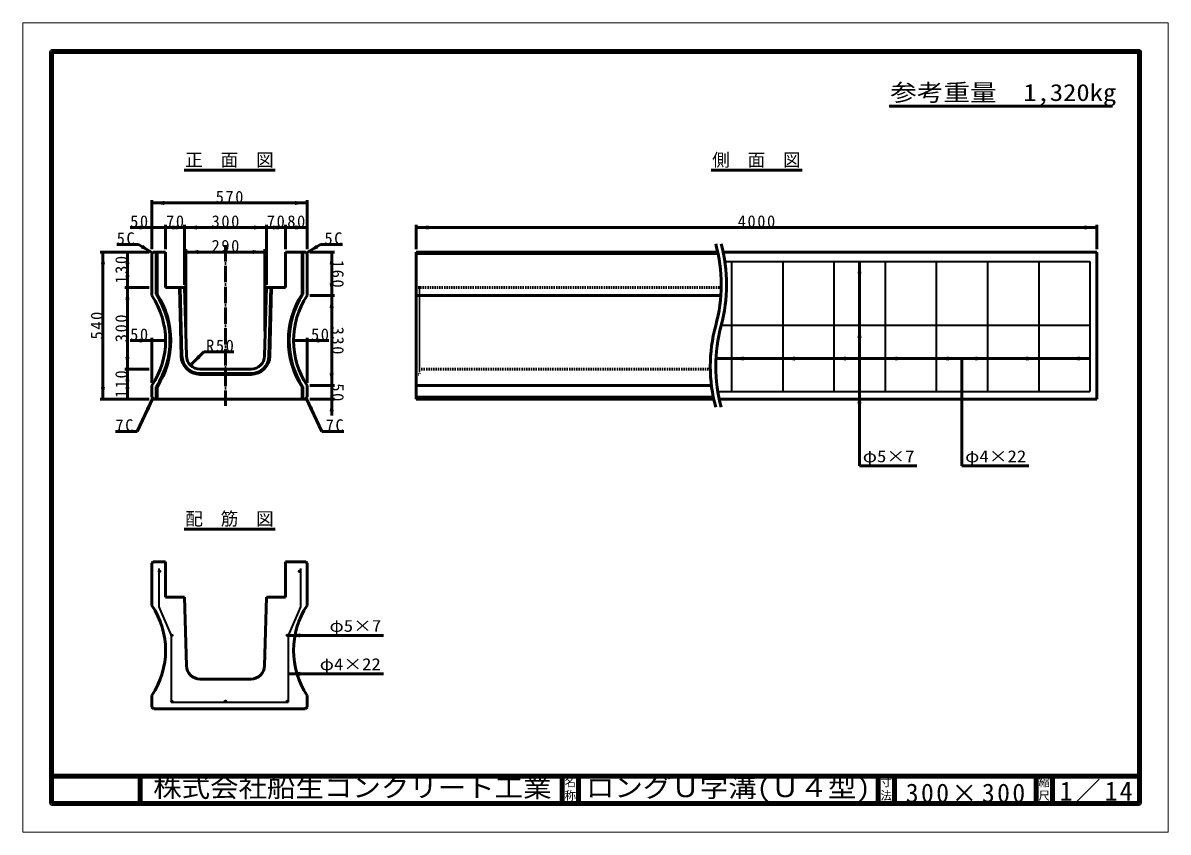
# Model space of a CAD drawing. Units: millimetres, scale not verified. Extents: x -2102 to 2102, y -1485 to 1485.
import ezdxf
from ezdxf.enums import TextEntityAlignment as Align

# ---------------------------------------------------------------- set-up
doc = ezdxf.new("R2010")
doc.units = ezdxf.units.MM
doc.header["$LTSCALE"] = 5
doc.linetypes.add('DOTTED', pattern=[1.75, 0.25, -1.5])
doc.linetypes.add('LONG_DASHED_DOTTED', pattern=[15.25, 12, -1.5, 0.25, -1.5])
doc.layers.add('0-0_V-nasSTD', color=7, linetype='Continuous', lineweight=50)
doc.layers.add('0-1_0', color=7, linetype='Continuous', lineweight=50)
doc.styles.add('ＭＳ ゴシック', font='')
doc.styles.get('ＭＳ ゴシック').set_extended_font_data('MS Gothic')

msp = doc.modelspace()

# ---------------------------------------------------------------- hatches: boundary and pattern name
at = {"layer": '0-0_V-nasSTD'}
msp.add_hatch(color=256, dxfattribs=at).paths.add_polyline_path([(-1355.654, -1005.131, 1), (-1361.654, -1005.131, 1)])

# ---------------------------------------------------------------- linework, layer by layer
at = {"layer": '0-0_V-nasSTD', "lineweight": 100}
for p, q in [((-1997.5, 1380), (-1997.5, -1380)), ((-1997.5, -1280), (1997.5, -1280)), ((-1672.5, -1280), (-1672.5, -1380)), ((-122.5, -1280), (-122.5, -1380)), ((-62.5, -1280), (-62.5, -1380)), ((1037.5, -1280), (1037.5, -1380)), ((1097.5, -1280), (1097.5, -1380)), ((1617.5, -1280), (1617.5, -1380)), ((1677.5, -1280), (1677.5, -1380)), ((-1997.5, -1380), (1997.5, -1380))]:
    msp.add_line(p, q, dxfattribs=at)
at = {"layer": '0-0_V-nasSTD'}
for p, q in [((-1628.654, 834.105), (-1628.654, 654.105)), ((-1058.654, 824.105), (-1628.654, 824.105)), ((-1058.654, 834.105), (-1058.654, 654.105)), ((-1628.654, 734.105), (-1708.654, 734.105)), ((-1578.654, 734.105), (-1628.654, 734.105)), ((-1578.654, 744.105), (-1578.654, 654.105)), ((-1508.654, 734.105), (-1578.654, 734.105)), ((-1508.654, 744.105), (-1508.654, 524.105)), ((-1208.654, 734.105), (-1508.654, 734.105)), ((-1208.654, 744.105), (-1208.654, 524.105)), ((-1138.654, 734.105), (-1208.654, 734.105)), ((-1138.654, 744.105), (-1138.654, 654.105)), ((-1058.654, 734.105), (-1138.654, 734.105)), ((-658.654, 744.105), (-658.654, 654.105)), ((1841.346, 734.105), (-658.654, 734.105)), ((1841.346, 744.105), (1841.346, 654.105)), ((-1638.654, 644.105), (-1818.654, 644.105)), ((-1808.654, 644.105), (-1808.654, 104.105)), ((-1758.116, 671.605), (-1678.116, 671.605)), ((-1718.654, 644.105), (-1718.654, 514.105)), ((-1626.154, 641.605), (-1678.116, 671.605)), ((-1628.654, 639.105), (-1623.654, 644.105)), ((-1628.654, 639.105), (-1628.654, 484.105)), ((-1623.654, 644.105), (-1578.654, 644.105)), ((-1612.654, 644.105), (-1612.654, 488.884)), ((-1609.654, 644.105), (-1609.654, 489.765)), ((-1578.654, 644.105), (-1578.654, 514.105)), ((-1503.655, 654.105), (-1503.655, 354.105)), ((-1503.655, 644.105), (-1213.655, 644.105)), ((-1213.655, 654.105), (-1213.655, 354.105)), ((-1138.654, 644.105), (-1063.654, 644.105)), ((-1138.654, 644.105), (-1138.654, 514.105)), ((-1077.654, 644.105), (-1077.654, 489.765)), ((-1074.654, 644.105), (-1074.654, 488.884)), ((-1063.654, 644.105), (-1058.654, 639.105)), ((-1061.154, 641.605), (-1009.193, 671.605)), ((-1058.654, 639.105), (-1058.654, 484.105)), ((-958.654, 644.105), (-1048.654, 644.105)), ((-929.193, 671.605), (-1009.193, 671.605)), ((-968.654, 644.105), (-968.654, 484.105)), ((-658.654, 644.105), (-658.654, 104.105)), ((448.628, 644.105), (-658.654, 644.105)), ((449.677, 639.105), (-658.654, 639.105)), ((468.628, 644.105), (1841.346, 644.105)), ((1841.346, 104.105), (1841.346, 644.105)), ((969.346, 609.105), (969.346, -140.895)), ((-1638.654, 514.105), (-1728.654, 514.105)), ((-1718.654, 514.105), (-1718.654, 214.105)), ((-1578.654, 514.105), (-1508.654, 514.105)), ((-1527.66, 514.105), (-1521.367, 262.38)), ((-1524.659, 514.105), (-1518.368, 262.455)), ((-1508.654, 514.105), (-1502.373, 262.855)), ((-1208.654, 514.105), (-1214.936, 262.855)), ((-1208.654, 514.105), (-1138.654, 514.105)), ((-1192.649, 514.105), (-1198.941, 262.455)), ((-1189.648, 514.105), (-1195.941, 262.38)), ((-958.654, 484.105), (-1048.654, 484.105)), ((-968.654, 484.105), (-968.654, 154.105)), ((459.947, 484.105), (-658.654, 484.105)), ((-1628.654, 319.105), (-1708.654, 319.105)), ((-1628.654, 329.105), (-1628.654, 164.105)), ((-1578.654, 319.105), (-1628.654, 319.105)), ((-1108.654, 319.105), (-1058.654, 319.105)), ((-1058.654, 329.105), (-1058.654, 164.105)), ((-1058.654, 319.105), (-978.654, 319.105)), ((-1487.299, 228.31), (-1437.802, 277.808)), ((-1437.802, 277.808), (-1327.802, 277.808)), ((1815.346, 253.105), (442.081, 253.105)), ((1345.346, 253.105), (1345.346, -140.895)), ((-1638.654, 214.105), (-1728.654, 214.105)), ((-1718.654, 214.105), (-1718.654, 104.105)), ((-1452.389, 214.105), (-1264.92, 214.105)), ((-1452.389, 198.105), (-1264.92, 198.105)), ((-1452.389, 195.105), (-1264.92, 195.105)), ((-1628.654, 154.105), (-1628.654, 111.105)), ((-1612.654, 149.325), (-1612.654, 104.105)), ((-1609.654, 148.444), (-1609.654, 104.105)), ((-1077.654, 104.105), (-1077.654, 148.444)), ((-1074.654, 104.105), (-1074.654, 149.325)), ((-1058.654, 111.105), (-1058.654, 154.105)), ((-958.654, 154.105), (-1048.654, 154.105)), ((-968.654, 154.105), (-968.654, 104.105)), ((425.641, 154.105), (-658.654, 154.105)), ((-1638.654, 104.105), (-1818.654, 104.105)), ((-1682.723, -14.603), (-1625.154, 107.605)), ((-1628.654, 111.105), (-1621.654, 104.105)), ((-1621.654, 104.105), (-1065.654, 104.105)), ((-1065.654, 104.105), (-1058.654, 111.105)), ((-1004.586, -14.603), (-1062.154, 107.605)), ((-958.654, 104.105), (-1048.654, 104.105)), ((-968.654, 104.105), (-968.654, 44.105)), ((432.608, 111.105), (-658.654, 111.105)), ((434.063, 104.105), (-658.654, 104.105)), ((1841.346, 104.105), (454.063, 104.105)), ((-1762.723, -14.603), (-1682.723, -14.603)), ((-924.586, -14.603), (-1004.586, -14.603)), ((969.346, -140.895), (1179.346, -140.895)), ((1345.346, -140.895), (1591.346, -140.895)), ((-1628.654, -498.131), (-1623.654, -493.131)), ((-1628.654, -498.131), (-1628.654, -653.131)), ((-1623.654, -493.131), (-1578.654, -493.131)), ((-1578.654, -493.131), (-1578.654, -623.131)), ((-1138.654, -493.131), (-1063.654, -493.131)), ((-1138.654, -493.131), (-1138.654, -623.131)), ((-1063.654, -493.131), (-1058.654, -498.131)), ((-1058.654, -498.131), (-1058.654, -653.131)), ((-1578.654, -623.131), (-1508.654, -623.131)), ((-1508.654, -623.131), (-1502.373, -874.38)), ((-1208.654, -623.131), (-1214.936, -874.38)), ((-1208.654, -623.131), (-1138.654, -623.131)), ((-1128.654, -763.131), (-778.654, -763.131)), ((-1452.389, -923.131), (-1264.92, -923.131)), ((-1128.654, -903.889), (-778.654, -903.889)), ((-1628.654, -983.131), (-1628.654, -1026.131)), ((-1058.654, -1026.131), (-1058.654, -983.131)), ((-1628.654, -1026.131), (-1621.654, -1033.131)), ((-1621.654, -1033.131), (-1065.654, -1033.131)), ((-1065.654, -1033.131), (-1058.654, -1026.131))]:
    msp.add_line(p, q, dxfattribs=at)
at = {"layer": '0-0_V-nasSTD', "linetype": 'LONG_DASHED_DOTTED'}
msp.add_line((-1358.654, 669.105), (-1358.654, 79.105), dxfattribs=at)
at = {"layer": '0-0_V-nasSTD', "lineweight": 35}
for p, q in [((475.001, 609.105), (1815.346, 609.105)), ((499.346, 609.105), (499.346, 132.105)), ((687.346, 609.105), (687.346, 132.105)), ((875.346, 609.105), (875.346, 132.105)), ((1063.346, 609.105), (1063.346, 132.105)), ((1251.346, 609.105), (1251.346, 132.105)), ((1439.346, 609.105), (1439.346, 132.105)), ((1627.346, 609.105), (1627.346, 132.105)), ((1815.346, 609.105), (1815.346, 132.105)), ((1815.346, 374.105), (461.346, 374.105)), ((448.786, 132.105), (1815.346, 132.105)), ((-1603.654, -518.131), (-1603.654, -658.131)), ((-1083.654, -518.131), (-1083.654, -658.131)), ((-1603.654, -658.131), (-1558.654, -763.131)), ((-1083.654, -658.131), (-1128.654, -763.131)), ((-1558.654, -763.131), (-1558.654, -1008.131)), ((-1128.654, -763.131), (-1128.654, -1008.131)), ((-1558.654, -1008.131), (-1128.654, -1008.131))]:
    msp.add_line(p, q, dxfattribs=at)
at = {"layer": '0-0_V-nasSTD', "linetype": 'DOTTED'}
for p, q in [((461.258, 514.105), (-658.654, 514.105)), ((-646.154, 514.105), (-646.154, 195.105)), ((421.433, 214.105), (-658.654, 214.105)), ((-658.654, 195.105), (-646.154, 195.105))]:
    msp.add_line(p, q, dxfattribs=at)
at = {"layer": '0-0_V-nasSTD', "lineweight": 18}
for points in [[(-2102.5, -1485), (-2102.5, 1485), (2102.5, 1485), (2102.5, -1485)], [(-2002.5, -1385), (-2002.5, 1385), (2002.5, 1385), (2002.5, -1385)]]:
    msp.add_lwpolyline(points, close=True, dxfattribs=at)
at = {"layer": '0-0_V-nasSTD', "lineweight": 100}
msp.add_lwpolyline([(1997.5, -1380), (1997.5, 1380), (-1997.5, 1380)], dxfattribs=at)
at = {"layer": '0-0_V-nasSTD', "lineweight": 35}
for centre in [(-1600.654, -528.131), (-1086.654, -528.131), (-1555.654, -763.131), (-1131.654, -763.131), (-1555.654, -1005.131), (-1358.654, -1005.131), (-1131.654, -1005.131)]:
    msp.add_circle(centre, 3, dxfattribs=at)
at = {"layer": '0-0_V-nasSTD'}
for centre, radius, start, end in [((-111.154, 524.105), 572.5, 344.81071, 15.18929), ((-91.154, 524.105), 572.5, 344.81071, 15.18929), ((-1875.904, 319.105), 297.25, 326.2832, 33.7168), ((-1875.904, 319.105), 313.25, 327.18059, 32.81941), ((-1875.904, 319.105), 316.25, 327.34101, 32.65899), ((-811.404, 319.105), 316.25, 147.34101, 212.65899), ((-811.404, 319.105), 313.25, 147.18059, 212.81941), ((-811.404, 319.105), 297.25, 146.2832, 213.7168), ((993.846, 224.105), 572.5, 164.81071, 195.18929), ((1013.846, 224.105), 572.5, 164.81071, 195.18929), ((-1452.389, 264.105), 69, 181.4321, 270), ((-1452.389, 264.105), 66, 181.4321, 270), ((-1452.389, 264.105), 50, 181.4321, 270), ((-1264.92, 264.105), 50, 270, 358.5679), ((-1264.92, 264.105), 66, 270, 358.5679), ((-1264.92, 264.105), 69, 270, 358.5679), ((-1875.904, -818.131), 297.25, 326.2832, 33.7168), ((-811.404, -818.131), 297.25, 146.2832, 213.7168), ((-1452.389, -873.131), 50, 181.4321, 270), ((-1264.92, -873.131), 50, 270, 358.5679)]:
    msp.add_arc(centre, radius, start, end, dxfattribs=at)
for points in [[(-1628.654, 824.105), (-1583.654, 816.605), (-1583.654, 831.605)], [(-1103.654, 816.605), (-1103.654, 831.605), (-1058.654, 824.105)], [(-1673.654, 726.605), (-1673.654, 741.605), (-1628.654, 734.105)], [(-1578.654, 734.105), (-1533.654, 726.605), (-1533.654, 741.605)], [(-1553.654, 726.605), (-1553.654, 741.605), (-1508.654, 734.105)], [(-1508.654, 734.105), (-1463.654, 726.605), (-1463.654, 741.605)], [(-1253.654, 726.605), (-1253.654, 741.605), (-1208.654, 734.105)], [(-1208.654, 734.105), (-1163.654, 726.605), (-1163.654, 741.605)], [(-1183.654, 726.605), (-1183.654, 741.605), (-1138.654, 734.105)], [(-1138.654, 734.105), (-1093.654, 726.605), (-1093.654, 741.605)], [(-1103.654, 726.605), (-1103.654, 741.605), (-1058.654, 734.105)], [(-658.654, 734.105), (-613.654, 726.605), (-613.654, 741.605)], [(1796.346, 726.605), (1796.346, 741.605), (1841.346, 734.105)], [(-1816.154, 599.105), (-1808.654, 644.105), (-1801.154, 599.105)], [(-1726.154, 599.105), (-1718.654, 644.105), (-1711.154, 599.105)], [(-1668.875, 657.61), (-1661.375, 670.6), (-1626.154, 641.605)], [(-1503.655, 644.105), (-1458.655, 636.605), (-1458.655, 651.605)], [(-1258.655, 636.605), (-1258.655, 651.605), (-1213.655, 644.105)], [(-1061.154, 641.605), (-1025.933, 670.6), (-1018.433, 657.61)], [(-976.154, 599.105), (-968.654, 644.105), (-961.154, 599.105)], [(961.846, 564.105), (969.346, 609.105), (976.846, 564.105)], [(-1726.154, 559.105), (-1718.654, 514.105), (-1711.154, 559.105)], [(-1726.154, 469.105), (-1718.654, 514.105), (-1711.154, 469.105)], [(-976.154, 529.105), (-968.654, 484.105), (-961.154, 529.105)], [(-976.154, 439.105), (-968.654, 484.105), (-961.154, 439.105)], [(961.846, 329.105), (969.346, 374.105), (976.846, 329.105)], [(-1673.654, 311.605), (-1673.654, 326.605), (-1628.654, 319.105)], [(-1058.654, 319.105), (-1013.654, 311.605), (-1013.654, 326.605)], [(-1726.154, 259.105), (-1718.654, 214.105), (-1711.154, 259.105)], [(-1487.299, 228.31), (-1460.783, 265.433), (-1450.176, 254.827)], [(499.346, 253.105), (544.346, 245.605), (544.346, 260.605)], [(687.346, 253.105), (732.346, 245.605), (732.346, 260.605)], [(875.346, 253.105), (920.346, 245.605), (920.346, 260.605)], [(1063.346, 253.105), (1108.346, 245.605), (1108.346, 260.605)], [(1251.346, 253.105), (1296.346, 245.605), (1296.346, 260.605)], [(1394.346, 245.605), (1394.346, 260.605), (1439.346, 253.105)], [(1582.346, 245.605), (1582.346, 260.605), (1627.346, 253.105)], [(1770.346, 245.605), (1770.346, 260.605), (1815.346, 253.105)], [(-1726.154, 169.105), (-1718.654, 214.105), (-1711.154, 169.105)], [(-976.154, 199.105), (-968.654, 154.105), (-961.154, 199.105)], [(-1816.154, 149.105), (-1808.654, 104.105), (-1801.154, 149.105)], [(-1726.154, 149.105), (-1718.654, 104.105), (-1711.154, 149.105)], [(961.846, 87.105), (969.346, 132.105), (976.846, 87.105)], [(-1651.116, 70.092), (-1637.546, 63.699), (-1625.154, 107.605)], [(-1062.154, 107.605), (-1049.762, 63.699), (-1036.192, 70.092)], [(-976.154, 59.105), (-968.654, 104.105), (-961.154, 59.105)], [(-1603.654, -528.131), (-1603.117, -526.417), (-1602.721, -530.305)], [(-1603.117, -526.417), (-1601.109, -525.165), (-1598.818, -525.759)], [(-1603.117, -526.417), (-1598.818, -525.759), (-1597.67, -527.827)], [(-1603.117, -526.417), (-1602.721, -530.305), (-1600.502, -531.127)], [(-1603.117, -526.417), (-1600.502, -531.127), (-1598.378, -530.085)], [(-1603.117, -526.417), (-1598.378, -530.085), (-1597.67, -527.827)], [(-1089.639, -528.434), (-1088.931, -526.177), (-1084.192, -529.845)], [(-1089.639, -528.434), (-1088.491, -530.503), (-1084.192, -529.845)], [(-1088.931, -526.177), (-1086.806, -525.135), (-1084.192, -529.845)], [(-1088.491, -530.503), (-1086.2, -531.096), (-1084.192, -529.845)], [(-1086.806, -525.135), (-1084.587, -525.956), (-1084.192, -529.845)], [(-1084.587, -525.956), (-1084.192, -529.845), (-1083.654, -528.131)], [(-1128.654, -763.131), (-1083.654, -770.631), (-1083.654, -755.631)], [(-1558.654, -763.131), (-1558.117, -761.417), (-1557.721, -765.305)], [(-1558.117, -761.417), (-1556.109, -760.165), (-1553.818, -760.759)], [(-1558.117, -761.417), (-1553.818, -760.759), (-1552.67, -762.827)], [(-1558.117, -761.417), (-1557.721, -765.305), (-1555.502, -766.127)], [(-1558.117, -761.417), (-1555.502, -766.127), (-1553.378, -765.085)], [(-1558.117, -761.417), (-1553.378, -765.085), (-1552.67, -762.827)], [(-1134.639, -763.434), (-1133.931, -761.177), (-1129.192, -764.845)], [(-1134.639, -763.434), (-1133.491, -765.503), (-1129.192, -764.845)], [(-1133.931, -761.177), (-1131.806, -760.135), (-1129.192, -764.845)], [(-1133.491, -765.503), (-1131.2, -766.096), (-1129.192, -764.845)], [(-1131.806, -760.135), (-1129.587, -760.956), (-1129.192, -764.845)], [(-1129.587, -760.956), (-1129.192, -764.845), (-1128.654, -763.131)], [(-1128.654, -903.889), (-1083.654, -911.389), (-1083.654, -896.389)], [(-1558.654, -1005.131), (-1558.593, -1005.735), (-1558.348, -1003.81)], [(-1558.593, -1005.735), (-1557.11, -1002.508), (-1555.351, -1002.146)], [(-1558.593, -1005.735), (-1555.351, -1002.146), (-1553.7, -1002.855)], [(-1558.593, -1005.735), (-1558.348, -1003.81), (-1557.11, -1002.508)], [(-1558.593, -1005.735), (-1553.7, -1002.855), (-1552.75, -1004.379)], [(-1558.593, -1005.735), (-1552.841, -1006.173), (-1552.75, -1004.379)], [(-1558.593, -1005.735), (-1558.411, -1006.314), (-1558.117, -1006.845)], [(-1558.593, -1005.735), (-1558.117, -1006.845), (-1557.721, -1007.305)], [(-1558.593, -1005.735), (-1557.721, -1007.305), (-1557.241, -1007.677)], [(-1558.593, -1005.735), (-1557.241, -1007.677), (-1556.696, -1007.944)], [(-1558.593, -1005.735), (-1556.696, -1007.944), (-1556.109, -1008.096)], [(-1558.593, -1005.735), (-1556.109, -1008.096), (-1555.654, -1008.131)], [(-1558.593, -1005.735), (-1555.654, -1008.131), (-1553.94, -1007.593)], [(-1558.593, -1005.735), (-1553.94, -1007.593), (-1552.841, -1006.173)], [(-1134.639, -1004.827), (-1133.931, -1003.177), (-1129.192, -1003.417)], [(-1134.639, -1004.827), (-1134.277, -1006.587), (-1129.192, -1003.417)], [(-1134.277, -1006.587), (-1132.975, -1007.824), (-1129.192, -1003.417)], [(-1133.931, -1003.177), (-1132.406, -1002.227), (-1129.192, -1003.417)], [(-1132.975, -1007.824), (-1131.654, -1008.131), (-1129.192, -1003.417)], [(-1132.406, -1002.227), (-1130.612, -1002.318), (-1129.192, -1003.417)], [(-1131.654, -1008.131), (-1131.05, -1008.069), (-1129.192, -1003.417)], [(-1131.05, -1008.069), (-1130.471, -1007.888), (-1129.192, -1003.417)], [(-1130.471, -1007.888), (-1129.94, -1007.593), (-1129.192, -1003.417)], [(-1129.94, -1007.593), (-1129.48, -1007.198), (-1129.192, -1003.417)], [(-1129.48, -1007.198), (-1129.192, -1003.417), (-1129.108, -1006.718)], [(-1129.192, -1003.417), (-1129.108, -1006.718), (-1128.841, -1006.173)], [(-1129.192, -1003.417), (-1128.841, -1006.173), (-1128.689, -1005.585)], [(-1129.192, -1003.417), (-1128.689, -1005.585), (-1128.654, -1005.131)]]:
    msp.add_solid(points, dxfattribs=at)
at = {"layer": '0-1_0'}
for p, q in [((1078.036, 1179.753), (1898.036, 1179.753)), ((-1510.654, 944.105), (-1176.654, 944.105)), ((424.346, 944.105), (758.346, 944.105)), ((-1510.654, -373.131), (-1176.654, -373.131))]:
    msp.add_line(p, q, dxfattribs=at)

# ---------------------------------------------------------------- texts
at = {"layer": '0-0_V-nasSTD', "style": 'ＭＳ ゴシック'}
for s, height, width, p in [('参考重量\u30001,320kg', 62.32, 1.15, (1082.036, 1179.753)), ('φ5×7', 43.99, 1.15, (981.346, -140.895)), ('φ4×22', 43.99, 1.15, (1357.346, -140.895)), ('φ5×7', 43.99, 1.15, (-976.654, -763.131)), ('φ4×22', 43.99, 1.15, (-1012.654, -903.889)), ('株式会社船生コンクリート工業', 69.65, 1.1, (-1624.25, -1377.5)), ('ロングＵ字溝(Ｕ４型)', 69.65, 1.1, (-35, -1377.5))]:
    msp.add_text(s, height=height, dxfattribs=dict(at, width=width)).set_placement(p, align=Align.BOTTOM_LEFT)
for s, height, p in [('正\u3000面\u3000図', 47.65, (-1506.658, 944.105)), ('側\u3000面\u3000図', 47.65, (428.342, 944.105)), ('配\u3000筋\u3000図', 47.65, (-1506.658, -373.131)), ('名', 30.79, (-113.518, -1326.001)), ('寸', 30.79, (1046.482, -1326.001)), ('縮', 30.79, (1626.482, -1326.001)), ('称', 30.79, (-113.524, -1375.99)), ('法', 30.79, (1046.476, -1375.99)), ('尺', 30.79, (1626.476, -1375.99))]:
    msp.add_text(s, height=height, dxfattribs=at).set_placement(p, align=Align.BOTTOM_LEFT)
at = {"layer": '0-0_V-nasSTD', "attachment_point": 7, "style": 'ＭＳ ゴシック'}
for s, insert, char_height in [('\\T1.2;570', (-1394.641, 824.105), 43.99), ('\\T1.2;50', (-1708.654, 734.105), 43.99), ('\\T1.2;70', (-1576.654, 734.105), 43.99), ('\\T1.2;300', (-1409.641, 734.105), 43.99), ('\\T1.2;70', (-1206.654, 734.105), 43.99), ('\\T1.2;80', (-1131.654, 734.105), 43.99), ('\\T1.2;4000', (522.24, 734.105), 43.99), ('\\T1.2;5C', (-1758.116, 671.605), 43.99), ('\\T1.2;5C', (-995.193, 671.605), 43.99), ('\\T1.2;290', (-1409.641, 644.105), 43.99), ('\\T1.2;50', (-1708.654, 319.105), 43.99), ('\\T1.2;50', (-1044.654, 319.105), 43.99), ('\\T1.2;R50', (-1429.802, 277.808), 43.99), ('\\T1.2;7C', (-1762.723, -14.603), 43.99), ('\\T1.2;7C', (-990.586, -14.603), 43.99), ('\\T1.16;1／14', (1704.533, -1377.418), 69.65), ('\\T1.18;300×300', (1139.081, -1377.492), 69.65)]:
    msp.add_mtext(s, dxfattribs=dict(at, insert=insert, char_height=char_height))
at = {"layer": '0-0_V-nasSTD', "char_height": 43.99, "attachment_point": 7, "style": 'ＭＳ ゴシック'}
for s, insert, rotation in [('\\T1.2;130', (-1718.654, 528.092), 90), ('\\T1.2;160', (-968.654, 615.092), 270), ('\\T1.2;540', (-1808.654, 323.092), 90), ('\\T1.2;300', (-1718.654, 313.092), 90), ('\\T1.2;330', (-968.654, 370.092), 270), ('\\T1.2;110', (-1718.654, 108.092), 90), ('\\T1.2;50', (-968.654, 162.118), 270)]:
    msp.add_mtext(s, dxfattribs=dict(at, insert=insert, rotation=rotation))

doc.saveas('drawing.dxf')
